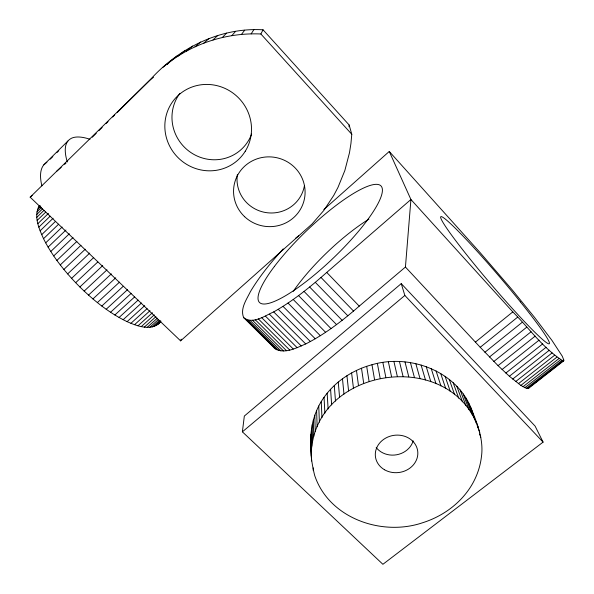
<?xml version="1.0" encoding="UTF-8"?>
<svg xmlns="http://www.w3.org/2000/svg" width="594" height="594" viewBox="0 0 594 594"><rect width="100%" height="100%" fill="white"/><g stroke="black" fill="none" stroke-linecap="round" stroke-linejoin="round"><path stroke-width="0.89" d="M470.455 406.823C476.952 422.616 483.954 439.441 481.415 456.92C480.219 466.869 476.811 476.499 471.703 485.112C460.825 503.296 442.634 516.468 422.549 522.765C381.786 536.642 328.853 518.25 314.649 475.349C308.62 451.247 307.863 423.463 321.243 401.574C332.469 383.234 351.351 370.27 371.978 364.731C411.761 352.888 462.043 373.136 473.359 415.213M311.293 456.088L311.011 434.177M283.219 248.893C271.139 262.229 259.578 276.195 250.378 291.699C246.592 299.45 239.902 308.746 243.666 317.627L275.044 348.693C284.793 354.447 296.48 347.794 305.71 343.948C325.289 334.043 342.76 320.5 359.236 306.133L405.435 267.048L410.922 199.502L389.256 151.47L323.841 209.585M160.588 321.785C151.938 331.808 137.155 326.106 127.101 321.651C109.37 313.157 93.874 300.631 79.871 286.969C65.615 272.683 52.636 256.801 43.533 238.706C39.137 228.779 33.279 216.216 39.308 205.776M311.353 451.15C316.632 366.609 449.903 347.809 478.311 427.635M348.997 126.767L349.153 125L263.045 29.797C219.661 27.213 177.933 48.567 149.502 80.517L30.16 197.178L180.606 340.859L312.088 223.968L323.819 210.447L333.746 195.419L337.979 187.407L344.847 170.53L349.487 152.725L350.935 143.562L351.782 134.274L349.153 125M243.666 317.627C252.665 324.844 264.983 315.629 273.7 311.909C292.939 301.017 310.246 287.058 326.737 272.423L410.922 199.502L512.808 311.895C529.284 328.371 543.48 348.856 563.409 361.115L563.84 360.15L562.266 356.177L552.026 340.503L534.452 317.278L512.273 289.961L480.286 252.814L389.256 151.47M242.382 431.831L244.334 416.052L401.24 283.628L535.12 426.136L543.079 442.122L382.9 564.3L242.382 431.831L404.848 295.441L401.24 283.628M180.606 340.859L181.125 339.174M529.403 387.073L528.489 388.409L526.358 388.32L520.849 385.402L509.385 376.254L498.062 365.652L480.219 347.29L405.435 267.048M170.381 61.397C196.235 42.226 228.749 32.559 260.87 33.984L263.045 29.797M251.143 33.88L253.838 29.7M241.439 34.437L244.661 30.227M231.816 35.647L235.551 31.371M222.312 37.504L226.559 33.13M41.892 185.848A109.779 35.87 45.7 0 1 43.83 164.82L46.896 162.229M43.83 164.82L69.439 139.508L71.317 138.335A110.655 32.47 46.1 0 1 89.976 139.278M92.293 137.214L96.243 133.308M98.871 130.695L102.161 127.443M106.103 123.53L108.078 121.577M112.682 117.011L114.649 115.058M117.285 112.452L149.502 80.517L153.534 77.213M50.208 159.185L52.851 156.578M56.809 152.665L58.784 150.713M157.848 324.369L159.237 323.002M167.144 64.516L170.337 61.382M38.246 207.566L40.229 205.635M37.459 209.623L40.778 206.385M36.947 211.947L41.498 207.514M36.731 214.516L42.605 208.798M36.806 217.337L44.023 210.321M37.184 220.396L45.753 212.073M37.853 223.671L48.456 213.394M38.833 227.153L50.141 216.209M40.102 230.836L53.111 218.258M41.677 234.689L55.391 221.458M43.533 238.706L58.62 224.183M45.679 242.857L62.132 227.049M48.099 247.126L65.934 230.041M50.78 251.492L69.335 233.761M53.72 255.932L72.988 237.555M56.89 260.417L76.871 241.416M212.971 39.991L217.723 35.492M60.276 264.924L80.977 245.3M63.87 269.431L85.276 249.198M67.649 273.916L89.753 253.074M71.592 278.348L93.718 257.544M75.668 282.707L97.817 261.947M79.871 286.969L102.695 265.629M84.162 291.105L106.987 269.832M88.521 295.099L111.345 273.893M92.939 298.931L115.741 277.806M97.371 302.584L119.483 282.15M101.804 306.029L123.218 286.301M106.207 309.251L127.584 289.612M110.573 312.251L131.237 293.31M114.857 314.998L134.667 296.889M119.06 317.486L138.135 300.089M123.144 319.706L141.483 303.022M127.101 321.651L144.698 305.672M130.91 323.322L147.097 308.642M134.556 324.695L150.007 310.714M138.016 325.794L152.458 312.741M141.283 326.596L154.292 314.85M144.342 327.108L155.932 316.661M147.186 327.339L157.365 318.176M149.799 327.287L158.576 319.386M152.183 326.952L159.571 320.307M154.321 326.351L160.506 320.79M156.207 325.49L160.996 321.183M203.853 43.11L209.088 38.439M30.16 197.178L32.15 195.426M56.467 171.458L61.212 167.315M64.598 164.352L65.956 163.164M194.995 46.829L200.698 41.966M186.434 51.136L192.59 46.042M178.222 55.999L184.808 50.661M475.423 342.099L512.808 311.895M480.219 347.29L517.589 317.196M484.904 352.264L522.245 322.297M489.456 357.001L526.744 327.168M493.852 361.471L531.058 331.786M162.964 67.308L177.376 55.784M498.062 365.652L535.179 336.115M502.064 369.52L539.077 340.147M505.843 373.054L542.73 343.859M509.385 376.254L546.131 347.238M512.667 379.098L549.257 350.26M515.681 381.571L552.101 352.925M518.414 383.679L554.64 355.219M520.849 385.402L556.882 357.143M522.987 386.753L558.82 358.687M524.829 387.726L560.439 359.853M526.358 388.32L561.746 360.64M534.429 383.145L537.295 380.903M538.728 379.781L540.169 378.66M547.341 373.047L550.928 370.24M552.361 369.119L553.794 367.998M559.533 363.513L563.84 360.15M527.576 388.55L562.733 361.063M528.489 388.409L563.773 360.803M295.805 238.008L298.745 235.788M246.161 319.639L276.663 349.747M252.443 320.211L283.516 350.95M250.007 320.359L280.903 350.891M247.913 320.166L278.616 350.482M248.775 321.941L250.074 323.225M258.293 318.859L289.724 350.044M255.205 319.713L286.464 350.675M265.414 316.097L297.156 347.705M261.702 317.656L293.288 349.049M269.416 314.181L301.299 346.005M278.237 309.296L310.372 341.535M273.7 311.909L305.71 343.948M283.019 306.348L315.251 338.788M288.016 303.066L320.337 335.707M293.198 299.473L325.594 332.298M298.552 295.589L331.007 328.586M304.039 291.424L336.531 324.584M309.63 286.999L342.151 320.322M315.303 282.336L347.832 315.808M321.012 277.472L353.534 311.063M326.737 272.423L359.236 306.133M404.848 295.441L543.079 442.122M273.767 347.334L275.044 348.693M260.87 33.984L351.782 134.274M473.589 415.986L476.507 423.76M477.153 425.49L479.744 432.402M468.376 402.398L474.376 418.414M479.573 433.932L480.813 437.243M465.963 398.114L471.888 414.003M463.223 393.978L469.06 409.749M460.172 390.02L465.904 405.672M456.823 386.256L462.444 401.796M453.177 382.707L458.679 398.136M449.264 379.38L454.633 394.713M445.099 376.299L450.319 391.543M440.696 373.478L445.76 388.632M436.07 370.923L440.971 386.003M431.251 368.659L435.981 383.672M426.254 366.691L430.806 381.645M421.109 365.028L425.475 379.937M415.83 363.684L420.01 378.549M410.447 362.659L414.434 377.494M404.989 361.961L408.776 376.782M399.472 361.598L403.059 376.403M393.926 361.56L397.312 376.366M388.379 361.865L391.557 376.678M382.855 362.488L385.833 377.324M377.376 363.446L380.16 378.311M371.978 364.731L374.554 379.633M366.676 366.327L369.06 381.281M361.494 368.235L363.691 383.249M310.952 438.981L311.56 446.116M356.467 370.441L358.472 385.521M351.603 372.935L353.437 388.097M346.933 375.712L348.596 390.956M342.478 378.742L343.978 394.082M338.261 382.031L339.597 397.46M334.288 385.543L335.484 401.084M330.591 389.27L331.645 404.922M327.168 393.198L328.103 408.969M324.049 397.304L324.873 413.201M321.243 401.574L321.963 417.589M318.755 405.977L319.379 422.126M316.602 410.499L317.151 426.782M314.783 415.124L315.266 431.541M313.313 419.824L313.743 436.375M312.192 424.576L312.578 441.268M313.216 467.886L313.276 470.648M311.427 429.373L311.783 446.205M311.241 443.755L311.598 460.996M293.228 291.357A83.442 21.718 -43.7 0 1 368.874 219.179M179.878 93.407A41.736 40.392 45.1 0 0 189.167 151.329A41.736 40.392 45.1 0 0 246.71 143.31L248.166 141.127A41.736 40.392 45.1 0 0 251.618 134.029M304.395 185.818A33.992 33.197 14.9 0 1 265.533 212.504A33.992 33.197 14.9 0 1 237.392 174.428M67.308 161.984A110.655 32.47 46.1 0 1 67.894 141.045M413.164 440.852A20.59 18.221 -8.2 0 1 396.688 454.766A20.59 18.221 -8.2 0 1 376.188 447.512M245.263 151.232L243.733 153.527A44.008 42.516 42.4 0 1 177.235 156.801A44.008 42.516 42.4 0 1 184.095 90.904L186.531 89.479A44.008 42.516 42.4 0 1 239.137 98.478A44.008 42.516 42.4 0 1 245.263 151.232M274.443 266.394L271.955 269.743A84.192 19.09 -43.8 0 0 278.601 299.487A84.192 19.09 -43.8 0 0 364.337 224.109L367.322 220.188A84.192 19.09 -43.8 0 0 361.62 188.974A84.192 19.09 -43.8 0 0 274.443 266.394M520.366 301.856L518.206 299.176A83.509 5.673 49.5 0 0 450.868 223.968A83.509 5.673 49.5 0 0 455.724 240.696L458.434 244.253A83.509 5.673 49.5 0 0 539.322 336.568A83.509 5.673 49.5 0 0 521.153 302.829L520.366 301.856M244.654 216.721A35.818 34.838 13 0 0 304.091 200.378A35.818 34.838 13 0 0 259.229 158.167A35.818 34.838 13 0 0 244.654 216.721M384.466 469.735A21.317 18.748 -8 0 0 417.768 454.759A21.317 18.748 -8 0 0 387.466 437.206A21.317 18.748 -8 0 0 384.466 469.735"/></g></svg>
